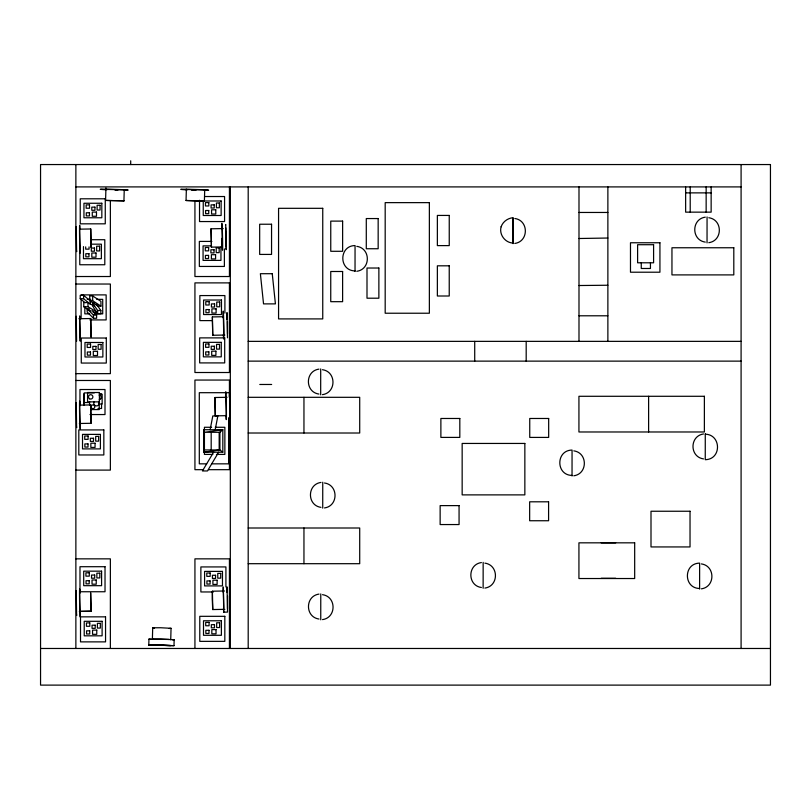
<?xml version="1.0" encoding="UTF-8"?>
<svg xmlns="http://www.w3.org/2000/svg" width="811" height="811" viewBox="0 0 811 811"><rect width="100%" height="100%" fill="white"/><g stroke="black" fill="none" stroke-linecap="round" stroke-linejoin="round"><path stroke-width="1.22" d="M80.411 335.207L80.167 341.127L79.681 315.915L80.056 319.179M226.756 319.422L226.999 312.6L227.486 337.812M80.401 247.456C80.015 271.938 78.86 208.336 80.056 229.625M80.401 423.413C80.015 447.905 78.86 384.302 80.056 405.591M80.401 611.322C80.015 635.804 78.86 572.201 80.056 593.49M221.707 228.661C222.042 203.835 223.572 274.767 221.829 240.989M222.995 316.787C223.38 292.295 224.535 355.907 223.339 334.608M225.549 397.38C225.934 372.888 227.09 436.5 225.884 415.202M223.055 591.077L223.278 586.961L223.765 612.173L227.546 612.102L227.06 586.89L226.837 591.006M229.331 397.309L229.554 393.193L229.929 418.131M105.582 200.418L123.931 200.854L105.582 200.418L105.927 187.939M123.931 200.935L124.245 189.693M148.788 644.998L148.95 639.119L160.983 638.997L174.162 639.778L174 645.657L148.788 644.998L174 645.657M153.005 639.332L152.387 639.23L152.701 627.795L160.69 627.744L171.05 628.312L170.726 639.747M204.717 189.764L204.392 201.006L196.404 201.057L186.043 200.489L186.368 189.247M79.66 230.405L80.046 248.136L80.248 246.311M79.66 319.96L80.046 337.69L80.248 335.866M79.66 406.372L80.046 424.102L80.248 422.278M79.66 594.281L80.046 612.001L80.248 610.176M226.157 246.26L225.904 232.088M223.137 317.922L223.339 316.097L223.735 333.828M226.715 318.48L226.918 316.655L227.1 318.5M226.918 317.861L227.121 316.037L227.313 317.871M227.516 333.767L227.475 321.673M226.289 414.421L225.894 396.691L225.742 397.309M223.197 592.212L223.4 590.388L223.795 608.118M226.989 592.152L227.192 590.327L227.374 592.162M186.043 200.489L204.402 200.925M152.701 627.795L154.516 628.079M152.387 639.23L168.921 639.453M171.05 628.312L169.205 628.495M91.055 423.291L90.65 404.932L91.055 423.291L79.316 423.494M91.055 611.19L90.65 592.841L91.055 611.19L79.316 611.403M211.042 228.793L211.448 247.142L211.042 228.793L223.218 228.58M221.9 228.601L222.052 227.972L222.376 246.331L221.879 238.343M212.33 316.908L212.735 335.267L212.411 316.919L223.299 316.726M214.885 397.502L215.29 415.861L214.966 397.512L227.06 397.299M229.523 397.248L229.675 396.63L229.766 397.258M224.566 590.986L212.391 591.199L212.259 599.157L212.715 609.558L224.809 609.345M212.796 609.558L212.391 591.199M226.827 591.564L226.979 590.945L227.07 591.574M227.506 608.676L227.536 595.963M76.7 251.045L76.599 251.633L76.234 226.695M76.7 427.012L76.599 427.6L76.234 402.661M76.7 614.92L76.599 615.498L76.234 590.56M225.61 225.063L225.711 224.475L226.198 249.687L225.955 248.298M210.15 429.729L212.796 415.942L217.845 415.942L215.199 429.729M203.632 429.729L204.433 432.293L204.433 449.963L203.632 452.193L222.822 452.193L222.822 429.729L203.632 429.729L203.632 452.193L219.903 449.963L222.822 452.193M213.617 452.193L202.426 470.948L207.474 470.948L218.666 452.193M219.903 432.293L222.822 429.729L204.433 432.293L219.903 432.293L219.903 449.963L204.433 449.963M174.162 639.778L172.763 639.96M356.81 271.29C370.84 269.333 370.82 248.298 356.81 246.351M514.823 243.442C528.853 241.496 528.843 220.43 514.823 218.494M705.286 217.155C691.256 219.112 691.276 240.147 705.286 242.104M318.926 369.127C304.895 371.083 304.906 392.108 318.926 394.065M708.814 242.682C722.844 240.745 722.824 219.68 708.814 217.733M322.454 394.653C336.484 392.706 336.464 371.641 322.454 369.704M320.974 482.423C306.943 484.38 306.953 505.405 320.974 507.362M324.501 507.939C338.532 506.003 338.511 484.937 324.501 483.001M573.813 475.793C587.843 473.837 587.843 452.812 573.813 450.855M703.502 433.966C689.492 436.024 689.492 456.857 703.502 458.904M318.997 594.098C304.987 596.044 304.966 617.09 318.997 619.036M322.525 619.614C336.555 617.658 336.555 596.632 322.525 594.676M481.379 562.56C467.359 564.507 467.349 585.552 481.379 587.499M484.907 588.076C498.937 586.12 498.937 565.095 484.907 563.138M701.383 588.847C715.403 586.89 715.393 565.865 701.383 563.909M123.759 190.24C145.088 190.007 81.495 188.264 105.937 189.764M204.23 190.311C225.549 190.078 161.957 188.345 186.408 189.845M80.086 229.158L90.731 228.976L91.055 247.325L90.731 228.976M578.993 238.505L607.875 238.029M211.367 247.142L222.326 246.949M78.91 318.733L90.731 318.53L91.055 336.879L90.731 318.53M212.654 335.267L224.829 335.055M80.086 405.125L90.731 404.932M215.209 415.861L226.168 415.668M80.411 611.372L90.974 611.19M578.993 285.523L607.875 285.239M75.869 186.905L741.092 186.905M685.64 192.876L711.146 192.876M204.534 196.526L224.566 196.526L224.566 221.555L199.526 221.555L199.526 200.276M578.993 212.462L607.875 212.462M90.862 239.711L104.801 239.711L104.801 264.751L79.772 264.751L79.772 250.974M211.864 241.414L199.344 241.414L199.344 266.444L224.383 266.444L224.383 248.926M90.639 244.172L101.365 244.172L101.365 258.689L83.482 258.689L83.482 246.595M211.407 245.875L203.064 245.875L203.064 260.392L220.947 260.392L220.947 247.081M75.869 276.521L110.367 276.521L110.367 200.783M75.869 284.032L110.367 284.032L110.367 373.648L75.869 373.648M81.12 294.89L106.15 294.89L106.15 319.919L89.879 319.919M80.228 298.701L83.594 298.701L90.406 304.318L90.406 300.952L83.594 295.336L80.228 295.336L80.228 298.701L85.094 302.716M92.667 295.944L89.717 295.944L89.717 300.709L97.999 306.122L100.939 306.122L100.939 301.347L92.667 295.944L92.667 300.709L100.939 306.122M87.213 299.35L90.791 299.35M96.752 299.35L102.713 299.35L102.713 313.857L94.37 313.857M89.717 300.709L92.667 300.709M94.238 306.294L87.983 302.544L83.776 302.544L83.776 306.751L91.075 311.13M92.667 306.386L92.667 303.233L94.765 303.233M83.776 306.751L87.983 306.751L97.371 312.377L93.164 312.377M92.13 310.654L96.621 315.104L96.621 318.267L93.458 318.267L87.172 312.022L87.172 308.869L89.281 308.869M92.667 303.233L97.685 310.501L100.838 310.501L100.838 313.654L97.685 313.654L93.387 307.42M89.605 313.857L84.831 313.857L84.831 306.599M87.172 308.869L93.458 315.104L96.621 315.104M578.993 315.793L607.875 315.793M212.381 320.609L199.861 320.609L199.861 295.569L224.9 295.569L224.9 313.097M248.196 341.36L741.092 341.36M248.196 361.128L741.092 361.128M75.869 380.481L110.367 380.481L110.367 470.096L75.869 470.096M259.784 384.475L271.655 384.475M228.763 392.696L199.303 392.696L199.303 463.841L206.663 463.841M94.309 392.899L84.212 392.899L84.212 402.53L89.261 402.53M99.185 393.984L101.568 393.984M99.672 394.298L102.145 394.298L102.145 404.04L98.435 404.04M248.196 397.309L359.709 397.309L359.709 433.013L248.196 433.013M97.989 408.501L101.568 408.501L101.568 403.655M90.771 409.575L99.206 409.575L99.206 401.739M89.98 414.553L105.004 414.553L105.004 389.523L79.965 389.523L79.965 405.794M211.641 427.275L204.423 427.275L204.423 429.749M215.25 427.275L224.86 427.275L224.86 454.413L216.446 454.413M212.837 454.413L204.423 454.413L204.423 451.95M211.58 463.841L228.763 463.841L228.763 417.665M203.561 469.681L194.934 469.681L194.934 380.055L229.432 380.055L229.432 396.467M208.488 469.681L229.432 469.681L229.432 417.929M248.196 528.002L359.709 528.002L359.709 563.696L248.196 563.696M75.869 558.85L110.367 558.85L110.367 648.476M601.204 578.273L615.691 578.273M213.394 591.959L200.875 591.959L200.875 566.93L225.914 566.93L225.914 586.951M40.55 648.476L770.45 648.476M115.618 190.027L117.96 190.078M115.02 190.129L117.179 190.179M196.09 190.109L191.345 189.956M192.207 190.109L194.397 190.169M225.874 246.889L225.833 227.911M203.47 189.875L185.739 189.46L187.554 189.744M122.998 189.804L105.268 189.389L107.082 189.673M150.937 639.382L148.95 639.119M355.056 270.915C338.724 270.752 338.745 245.723 355.056 245.561L355.036 271.492M572.059 475.418C555.728 475.256 555.748 450.227 572.059 450.064L572.039 475.996M699.629 588.472C683.328 588.32 683.338 563.28 699.629 563.128L699.609 589.05M96.539 304.267L100.838 310.501M223.765 612.173L223.4 608.899M76.234 316.249L76.599 341.188M99.013 401.678L99.013 404.496A2.818 2.818 0 0 1 95.161 405.53A2.818 2.818 0 0 1 94.127 401.678M226.076 246.26L225.894 244.415M705.276 434.189C721.334 434.524 721.81 459.411 705.256 459.695L705.276 433.763M513.069 218.139L513.049 243.645M741.092 164.552L741.092 648.476M711.146 186.905L711.146 212.147L685.64 212.147L685.64 186.905M707.06 216.953L707.04 242.884M706.148 186.905L706.148 212.147M690.212 186.905L690.212 212.147M650.442 262.794L650.442 268.482L641.258 268.482L641.258 262.794M648.618 396.285L648.618 431.979M615.691 542.833L601.204 542.833M607.875 186.905L607.875 341.36M578.993 186.905L578.993 341.36M526.187 341.36L526.187 361.128M483.153 562.358L483.133 588.279M474.719 341.36L474.719 361.128M322.748 482.221L322.727 508.142M320.7 368.924L320.68 394.856M320.771 593.895L320.75 619.817M303.953 397.309L303.953 433.013M303.953 528.002L303.953 563.696M248.196 186.905L248.196 648.476M230.324 186.905L230.324 648.476M229.432 186.905L229.432 276.521L194.934 276.521L194.934 200.783M229.432 648.476L229.432 558.85L194.934 558.85L194.934 648.476M219.183 432.293L219.183 449.963M211.184 432.293L211.184 449.963M130.703 160.791L130.703 164.542M97.685 310.501L97.685 313.654M93.458 315.104L93.458 318.267M89.565 401.516L89.565 404.973M89.058 246.899L89.058 249.149L85.692 249.149L85.692 246.899M87.983 302.544L87.983 306.751M83.918 396.812L83.918 405.429M83.594 295.336L83.594 298.701M83.685 393.984L83.685 404.871M81.12 298.641L81.12 318.672M75.869 164.552L75.869 648.476M99.388 395.15A2.109 2.109 0 0 1 101.497 397.258A2.109 2.109 0 0 1 99.388 399.357M99.307 395.525A2.311 0.639 -90 0 1 99.783 397.745A2.311 0.639 -90 0 1 99.307 399.995M152.225 645.029L170.574 645.546L152.225 645.029M501.127 226.766C498.897 234.359 504.969 242.783 513.069 243.057L513.069 217.713C507.808 218.129 502.84 221.707 501.127 226.766M770.45 164.552L40.55 164.552L40.55 685.113L770.45 685.113L770.45 164.552M105.268 198.796L80.238 198.796L80.238 223.826L105.268 223.826L105.268 198.796M221.129 200.986L203.247 200.986L203.247 215.503L221.129 215.503L221.129 200.986M208.822 202.598L205.457 202.598L205.457 205.964L208.822 205.964L208.822 202.598M429.364 202.638L385.184 202.638L385.184 313.228L429.364 313.228L429.364 202.638M219.355 202.993L216.405 202.993L216.405 207.758L219.355 207.758L219.355 202.993M101.831 203.257L83.949 203.257L83.949 217.774L101.831 217.774L101.831 203.257M89.524 204.859L86.159 204.859L86.159 208.224L89.524 208.224L89.524 204.859M214.226 204.869L211.073 204.869L211.073 208.021L214.226 208.021L214.226 204.869M100.057 205.254L97.117 205.254L97.117 210.029L100.057 210.029L100.057 205.254M94.938 207.14L91.785 207.14L91.785 210.292L94.938 210.292L94.938 207.14M322.748 208.315L278.568 208.315L278.568 318.905L322.748 318.905L322.748 208.315M215.777 209.806L211.57 209.806L211.57 214.013L215.777 214.013L215.777 209.806M208.741 210.505L205.589 210.505L205.589 213.668L208.741 213.668L208.741 210.505M96.489 212.076L92.282 212.076L92.282 216.284L96.489 216.284L96.489 212.076M89.453 212.776L86.29 212.776L86.29 215.929L89.453 215.929L89.453 212.776M449.243 215.432L437.362 215.432L437.362 245.611L449.243 245.611L449.243 215.432M378.159 218.554L366.288 218.554L366.288 248.744L378.159 248.744L378.159 218.554M342.627 221.109L330.756 221.109L330.756 251.288L342.627 251.288L342.627 221.109M271.553 224.231L259.672 224.231L259.672 254.421L271.553 254.421L271.553 224.231M659.931 242.763L630.482 242.763L630.482 272.212L659.931 272.212L659.931 242.763M653.595 244.709L637.608 244.709L637.608 262.794L653.595 262.794L653.595 244.709M99.591 246.179L96.651 246.179L96.651 250.944L99.591 250.944L99.591 246.179M208.64 247.487L205.274 247.487L205.274 250.852L208.64 250.852L208.64 247.487M219.173 247.882L216.223 247.882L216.223 252.647L219.173 252.647L219.173 247.882M733.803 247.76L671.954 247.76L671.954 274.899L733.803 274.899L733.803 247.76M94.471 248.054L91.319 248.054L91.319 251.217L94.471 251.217L94.471 248.054M214.043 249.758L210.89 249.758L210.89 252.91L214.043 252.91L214.043 249.758M96.012 252.991L91.805 252.991L91.805 257.199L96.012 257.199L96.012 252.991M88.977 253.701L85.824 253.701L85.824 256.854L88.977 256.854L88.977 253.701M215.594 254.695L211.387 254.695L211.387 258.902L215.594 258.902L215.594 254.695M208.559 255.394L205.406 255.394L205.406 258.557L208.559 258.557L208.559 255.394M449.233 265.815L437.362 265.815L437.362 296.005L449.233 296.005L449.233 265.815M378.869 268.025L366.998 268.025L366.998 298.205L378.869 298.205L378.869 268.025M342.617 271.492L330.746 271.492L330.746 301.682L342.617 301.682L342.617 271.492M272.253 273.702L260.382 273.702L263.534 303.882L275.416 303.882L272.253 273.702M229.432 282.887L194.934 282.887L194.934 372.513L229.432 372.513L229.432 282.887M221.464 300.029L203.581 300.029L203.581 314.546L221.464 314.546L221.464 300.029M209.157 301.641L205.791 301.641L205.791 305.007L209.157 305.007L209.157 301.641M219.69 302.037L216.74 302.037L216.74 306.801L219.69 306.801L219.69 302.037M214.57 303.912L211.407 303.912L211.407 307.075L214.57 307.075L214.57 303.912M216.111 308.849L211.904 308.849L211.904 313.066L216.111 313.066L216.111 308.849M209.076 309.559L205.923 309.559L205.923 312.711L209.076 312.711L209.076 309.559M224.698 337.883L199.658 337.883L199.658 362.912L224.698 362.912L224.698 337.883M106.302 338.025L81.272 338.025L81.272 363.054L106.302 363.054L106.302 338.025M221.261 342.343L203.379 342.343L203.379 356.86L221.261 356.86L221.261 342.343M102.865 342.485L84.983 342.485L84.983 356.992L102.865 356.992L102.865 342.485M208.954 343.955L205.589 343.955L205.589 347.321L208.954 347.321L208.954 343.955M90.558 344.087L87.193 344.087L87.193 347.453L90.558 347.453L90.558 344.087M219.487 344.351L216.537 344.351L216.537 349.115L219.487 349.115L219.487 344.351M101.091 344.482L98.151 344.482L98.151 349.257L101.091 349.257L101.091 344.482M214.368 346.226L211.205 346.226L211.205 349.379L214.368 349.379L214.368 346.226M95.972 346.368L92.819 346.368L92.819 349.521L95.972 349.521L95.972 346.368M97.513 351.305L93.306 351.305L93.306 355.512L97.513 355.512L97.513 351.305M215.908 351.163L211.701 351.163L211.701 355.37L215.908 355.37L215.908 351.163M208.873 351.862L205.72 351.862L205.72 355.025L208.873 355.025L208.873 351.862M90.477 352.004L87.324 352.004L87.324 355.157L90.477 355.157L90.477 352.004M99.408 392.504L87.568 392.504L87.568 401.871L99.408 401.871L99.408 392.504M704.374 396.285L578.932 396.285L578.932 431.979L704.374 431.979L704.374 396.285M459.817 418.476L440.88 418.476L440.88 437.403L459.817 437.403L459.817 418.476M548.672 418.476L529.745 418.476L529.745 437.413L548.672 437.413L548.672 418.476M103.838 429.921L78.809 429.921L78.809 454.961L103.838 454.961L103.838 429.921M100.402 434.382L82.519 434.382L82.519 448.899L100.402 448.899L100.402 434.382M88.095 435.994L84.729 435.994L84.729 439.359L88.095 439.359L88.095 435.994M98.628 436.389L95.688 436.389L95.688 441.154L98.628 441.154L98.628 436.389M93.508 438.264L90.356 438.264L90.356 441.427L93.508 441.427L93.508 438.264M95.059 443.211L90.852 443.211L90.852 447.419L95.059 447.419L95.059 443.211M524.849 443.445L462.158 443.445L462.158 494.882L524.849 494.882L524.849 443.445M88.014 443.911L84.861 443.911L84.861 447.064L88.014 447.064L88.014 443.911M548.591 501.806L529.654 501.806L529.654 520.743L548.591 520.743L548.591 501.806M459.067 505.618L440.14 505.618L440.14 524.555L459.067 524.555L459.067 505.618M690.029 511.244L651 511.244L651 546.938L690.029 546.938L690.029 511.244M634.678 542.833L578.932 542.833L578.932 578.527L634.678 578.527L634.678 542.833M105.024 566.707L79.985 566.707L79.985 591.746L105.024 591.746L105.024 566.707M101.588 571.167L83.705 571.167L83.705 585.684L101.588 585.684L101.588 571.167M222.467 571.39L204.585 571.39L204.585 585.907L222.467 585.907L222.467 571.39M89.281 572.779L85.915 572.779L85.915 576.145L89.281 576.145L89.281 572.779M210.161 573.002L206.795 573.002L206.795 576.368L210.161 576.368L210.161 573.002M99.814 573.174L96.864 573.174L96.864 577.939L99.814 577.939L99.814 573.174M220.704 573.397L217.754 573.397L217.754 578.162L220.704 578.162L220.704 573.397M94.684 575.05L91.531 575.05L91.531 578.213L94.684 578.213L94.684 575.05M215.574 575.273L212.421 575.273L212.421 578.425L215.574 578.425L215.574 575.273M96.235 579.987L92.028 579.987L92.028 584.194L96.235 584.194L96.235 579.987M217.125 580.21L212.918 580.21L212.918 584.417L217.125 584.417L217.125 580.21M89.2 580.696L86.047 580.696L86.047 583.849L89.2 583.849L89.2 580.696M210.09 580.909L206.927 580.909L206.927 584.072L210.09 584.072L210.09 580.909M224.819 616.319L199.78 616.319L199.78 641.359L224.819 641.359L224.819 616.319M105.552 616.847L80.512 616.847L80.512 641.876L105.552 641.876L105.552 616.847M221.383 620.78L203.5 620.78L203.5 635.297L221.383 635.297L221.383 620.78M102.105 621.307L84.222 621.307L84.222 635.824L102.105 635.824L102.105 621.307M209.076 622.392L205.71 622.392L205.71 625.757L209.076 625.757L209.076 622.392M219.609 622.787L216.659 622.787L216.659 627.552L219.609 627.552L219.609 622.787M89.798 622.909L86.432 622.909L86.432 626.285L89.798 626.285L89.798 622.909M100.341 623.314L97.391 623.314L97.391 628.079L100.341 628.079L100.341 623.314M214.489 624.673L211.326 624.673L211.326 627.826L214.489 627.826L214.489 624.673M95.211 625.19L92.059 625.19L92.059 628.343L95.211 628.343L95.211 625.19M216.03 629.61L211.823 629.61L211.823 633.817L216.03 633.817L216.03 629.61M96.762 630.127L92.555 630.127L92.555 634.334L96.762 634.334L96.762 630.127M208.995 630.309L205.842 630.309L205.842 633.462L208.995 633.462L208.995 630.309M89.727 630.826L86.564 630.826L86.564 633.989L89.727 633.989L89.727 630.826M89.595 398.799A2.21 2.21 0 0 0 92.9 396.883A2.21 2.21 0 0 0 89.595 394.977A2.21 2.21 0 0 0 89.595 398.799M91.957 408.45A1.896 1.896 0 0 0 94.796 406.808A1.896 1.896 0 0 0 91.957 405.176A1.896 1.896 0 0 0 91.957 408.45"/></g></svg>
